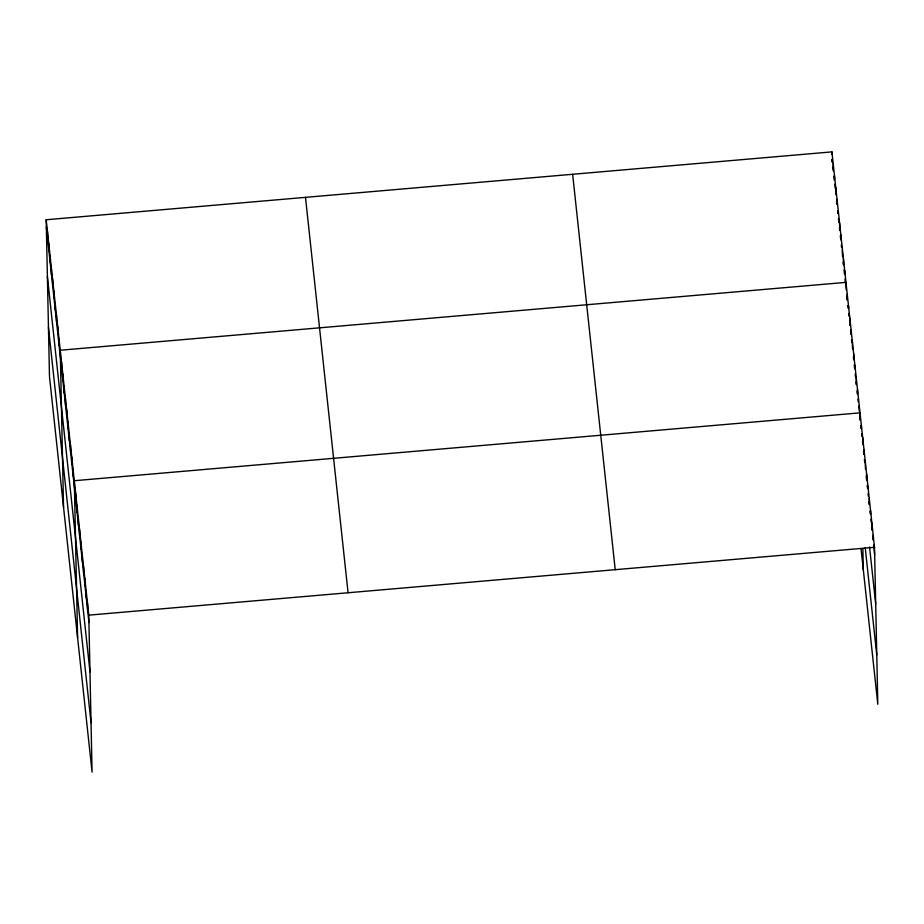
<?xml version="1.0" encoding="UTF-8"?>
<svg xmlns="http://www.w3.org/2000/svg" width="924" height="924" viewBox="0 0 924 924"><rect width="100%" height="100%" fill="white"/><g stroke="black" fill="none" stroke-linecap="round" stroke-linejoin="round"><path stroke-width="1.39" d="M46.2 219.75L88.785 615.153L92.077 772.118L49.492 376.715L46.2 219.75L831.923 151.882L874.508 547.285L877.8 704.25L861.053 548.729M88.785 615.153L874.508 547.285M832.362 161.885L832.085 159.24L832.143 162.07M832.928 167.152L833.356 171.102M833.922 176.38L834.349 180.33M834.776 184.28L835.204 188.242M836.624 201.42L836.901 204.054M837.618 210.649L837.895 213.282M838.472 218.549L838.888 222.511M839.466 227.778L839.743 230.411L839.593 223.054M840.309 235.689L840.736 239.639M841.302 244.918L841.591 247.551M842.584 256.78L842.226 250.462M843.15 262.046L843.439 264.68M844.005 269.958L844.432 273.908M844.998 279.187L845.287 281.82M846.846 296.315L847.273 300.265L847.262 294.225M847.839 305.544L848.116 308.177M848.694 313.455L848.971 316.089M849.687 322.672L849.965 325.317L849.814 317.948M850.53 330.584L850.958 334.534M851.524 339.813L851.812 342.446M853.372 356.941L853.661 359.586M854.226 364.853L854.654 368.803M855.22 374.081L855.497 376.715M856.074 381.993L856.352 384.627L856.202 377.258M857.068 391.21L857.345 393.855M857.911 399.122L858.2 401.755M859.193 410.984L858.858 405.89M859.759 416.262L860.186 420.212L860.036 412.843L74.313 480.711L77.593 637.687M860.775 425.641L861.064 428.355M861.653 433.795L861.942 436.509M862.531 441.938L862.82 444.652L862.669 437.283M863.547 451.443L863.848 454.158M864.425 459.586L864.725 462.312M866.181 475.883L866.62 479.96M867.209 485.389L867.497 488.103M868.086 493.543L868.375 496.257M868.964 501.686L869.253 504.4M869.981 511.191L870.281 513.906M870.858 519.346L871.159 522.06M871.736 527.489L872.037 530.203L871.875 522.834M872.764 536.994L873.053 539.708M873.642 545.137L874.67 554.643M869.553 546.985L875.698 604.019M865.211 547.609L876.761 654.885M572.637 174.278L615.222 569.681M305.486 197.355L348.071 592.758M46.35 227.108L88.947 622.522M47.39 276.484L89.975 671.887M48.452 327.35L91.037 722.753M873.192 535.065L873.296 539.974M870.558 510.614L870.639 514.298M869.241 498.394L869.38 504.539M867.925 486.174L867.983 488.634M866.62 473.954L866.747 480.087M865.303 461.734L865.453 469.092M863.986 449.514L864.079 454.423M861.353 425.063L861.422 428.748M862.877 548.66L863.316 569.819M857.472 389.119L857.576 394.028M854.919 365.396L854.977 367.856M853.649 353.534L853.776 359.667M852.367 341.672L852.517 349.041M851.085 329.81L851.166 333.495M848.532 306.087L848.59 308.535M846.13 289.732L845.98 282.363L60.256 350.231L63.537 507.207M844.698 270.501L844.779 274.185M843.427 258.639L843.554 264.772M840.863 234.915L840.967 239.824M838.311 211.192L838.368 213.64M837.04 199.33L837.144 204.239M835.758 187.468L835.908 194.825M834.476 175.606L834.557 179.279M833.205 163.744L833.332 169.877M831.923 151.882L831.981 154.331M87.468 602.933L87.63 610.29M86.151 590.713L86.313 598.071M84.835 578.482L84.996 585.851M83.518 566.262L83.68 573.631M82.201 554.042L82.363 561.411M80.885 541.822L81.046 549.191M79.568 529.602L79.73 536.971M78.251 517.382L78.413 524.74M76.935 505.162L77.096 512.52M75.618 492.931L75.78 500.3M73.031 468.849L73.181 476.218M71.749 456.987L71.91 464.356M70.478 445.125L70.628 452.494M69.196 433.264L69.346 440.632M67.914 421.402L68.076 428.771M66.644 409.54L66.794 416.909M65.361 397.678L65.523 405.047M64.091 385.816L64.241 393.185M62.809 373.954L62.959 381.323M61.527 362.093L61.689 369.461M58.974 338.369L59.136 345.738M57.704 326.507L57.854 333.876M56.422 314.645L56.572 322.014M55.14 302.783L55.301 310.152M53.869 290.921L54.019 298.29M52.587 279.06L52.737 286.428M51.305 267.198L51.467 274.567M50.035 255.336L50.185 262.693M48.753 243.474L48.914 250.831M47.482 231.612L47.632 238.97"/></g></svg>
